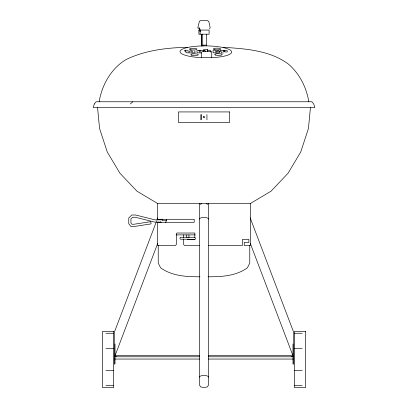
<?xml version="1.0" encoding="UTF-8"?>
<svg xmlns="http://www.w3.org/2000/svg" width="408" height="408" viewBox="0 0 408 408"><rect width="100%" height="100%" fill="white"/><g stroke="black" fill="none" stroke-linecap="round" stroke-linejoin="round"><path stroke-width="0.61" d="M199.099 51.122L199.109 50.393L199.186 50.908L200.68 50.908M201.649 57.666L201.725 52.04L202.394 51.566L211.064 51.566L211.798 52.04L211.721 57.666L201.649 57.666A25.831 5.947 0.5 0 1 183.87 48.527A25.831 5.947 0.5 0 1 226.802 48.527A25.831 5.947 0.5 0 1 211.721 57.666M207.279 50.531L207.284 49.802L207.351 50.25L210.737 50.363M207.351 51.102L207.356 50.373L207.529 51.52M207.82 50.49L207.82 49.715L203.327 49.715M310.427 107.651L308.438 128.494L300.737 152.006L288.058 173.252L271.024 191.199L250.461 203.464L157.539 203.464L136.976 191.199L119.942 173.252L107.263 152.006L99.562 128.494L97.573 107.651M99.149 101.771C101.949 84.803 111.211 68.355 126.276 59.451C145.182 50.342 166.755 47.69 187.558 47.303M209.676 28.902L210.135 27.652L208.937 21.971L208.61 21.267L206.861 20.4L201.134 20.4L199.385 21.267L197.865 27.652L198.319 28.902M156.448 221.462L114.271 332.459L114.271 364.043L115.02 364.043L115.02 343.995M156.896 220.279L157.799 217.903M115.02 355.74L157.656 243.535M165.556 222.753L166.459 220.376A4.498 0.903 20.8 0 1 162.216 219.8M160.441 222.294L160.609 221.84M195.177 239.216L195.794 238.241M130.346 103.969L132.824 101.771M200.104 204.306L201.751 203.699M223.151 51.173L224.624 51.173L224.737 51.954L226.879 51.954L227.343 51.842L227.236 51.127M162.236 220.861L162.083 219.014M196.891 50.424L203.204 50.526M212.991 50.424L214.572 50.25M220.672 50.98L220.085 51.02L221.065 51.107L221.34 52.963L223.416 52.963M206.509 45.12L202.766 45.12L202.904 46.181M202.771 45.696L201.526 45.696L201.526 34.19L201.348 46.181M223.064 47.303C245.264 48.69 269.708 50.301 288.206 63.954C299.503 73.44 306.434 87.353 308.851 101.771M184.686 50.25L188.057 50.25M220.677 50.25L227.241 50.398M205.005 50.444L203.322 50.444L204.964 50.531L205.132 51.658M216.786 50.908L215.286 50.908L215.21 50.393M185.808 50.98L184.681 50.98L185.819 51.066L186.074 52.795L192.403 52.963L195.06 52.795L194.794 50.98M191.051 50.98L189.552 50.98L189.73 52.188M223.166 50.98L225.037 50.98M216.811 51.393L219.433 51.393M199.181 51.949L200.848 51.949M215.281 51.949L216.949 51.949M201.379 52.963L197.125 52.79L196.886 51.153M161.328 219.856L154.943 219.856L135.594 215.006L131.774 215.006L128.765 217.974L128.765 223.722L130.897 226.511L134.033 226.511L150.94 223.916L151.113 223.36L150.623 221.692L133.875 224.262L131.947 224.262L130.937 222.936L130.937 218.938L132.641 217.255L135.339 217.255L154.683 222.105L161.328 222.105M176.062 234.896L195.274 234.896M195.177 237.267L180.438 237.267L179.846 238.241L180.438 239.216L188.618 239.216M187.405 239.425L194.846 239.425M188.935 239.537L194.825 239.537M199.568 245.422L184.452 245.422L183.666 244.565L183.666 239.129M208.432 245.422L242.413 245.422L242.413 239.425L248.88 239.425L248.88 242.423L244.239 242.423L244.239 245.422L250.461 245.422L250.461 203.464M199.961 276.762C186.497 276.905 171.845 275.992 160.594 267.811L158.233 263.027L158.233 245.524M208.039 276.762C221.503 276.905 236.156 275.992 247.406 267.811L249.767 263.027L249.767 245.524M105.937 333.254L113.623 333.254M294.479 333.254L302.165 333.254M105.937 348.611L113.623 348.611M294.479 348.611L302.165 348.611M199.742 355.659L116.051 355.659L116.051 356.786M208.228 355.659L291.893 355.659L291.893 356.786M114.908 356.786L199.742 356.786M208.228 356.786L293.092 356.786M114.908 359.05L199.548 359.05M208.452 359.05L293.092 359.05M105.937 370.326L113.623 370.326M294.479 370.326L302.165 370.326M105.937 385.682L113.623 385.682M294.479 385.682L302.165 385.682M217.194 50.25L219.305 50.526M206.249 203.699L207.896 204.306M200.532 31.38L199.379 30.906L198.89 30.07L198.89 34.19L209.105 34.19L209.105 30.07L200.129 30.07L200.129 34.19M186.13 234.896L187.022 237.645M200.19 30.059L198.997 27.652L200.328 30.906M160.436 219.295L160.609 219.749M250.201 217.903L293.729 332.459L293.729 364.043L292.98 364.043L292.98 343.995M250.344 243.535L292.98 355.74M219.3 51.255L219.376 51.765M219.428 52.122L219.514 52.724L217.479 52.963L213.231 52.79L212.986 51.153M210.732 51.092L210.9 52.224M203.199 51.255L203.271 51.765M192.545 50.98L192.724 52.188M191.056 50.25L191.321 52.066M188.052 50.98L188.231 52.188M208.498 203.464L208.498 385.121L207.356 386.881L204 387.6L200.644 386.881L199.502 385.121L199.502 203.464M206.938 114.551L206.938 119.799M206.509 34.19L206.468 45.696M202.725 34.19L202.725 45.696M194.825 237.798L194.846 233.024L176.853 233.024L176.389 233.498L176.389 244.361L175.547 245.422L157.539 245.422L157.539 222.294L194.203 222.294L194.203 219.295L157.539 219.295L157.539 203.464M188.935 234.896L188.935 237.798M183.666 234.896L183.666 237.92M166.658 219.616L166.658 220.861M114.373 359.015L114.373 359.922M199.502 219.086A4.498 1.663 0 0 1 204 217.418A4.498 1.663 0 0 1 208.498 219.086M199.502 377.114A4.498 1.663 0 0 1 204 375.452A4.498 1.663 0 0 1 208.498 377.114M201.073 114.551L201.062 119.799L201.073 114.551M94.289 103.969L93.157 107.544L314.843 107.544L313.711 103.969L311.942 101.771L96.058 101.771L94.289 103.969M203.47 116.647L203.47 117.703L204.53 117.703L204.53 116.647L203.47 116.647M229.602 111.93L178.449 111.93L178.449 122.42L229.602 122.42L229.602 111.93M113.623 331.337L102.566 331.337L102.566 387.6L113.623 387.6L113.623 331.337M305.541 331.337L294.479 331.337L294.479 387.6L305.541 387.6L305.541 331.337M191.689 55.172A3.748 0.862 0.5 0 0 198.089 54.978A3.748 0.862 0.5 0 0 193.968 53.79A3.748 0.862 0.5 0 0 191.689 55.172M215.536 55.044A3.748 0.862 0.5 0 0 221.942 54.85A3.748 0.862 0.5 0 0 217.816 53.662A3.748 0.862 0.5 0 0 215.536 55.044M190.322 49.674A3.748 0.862 0.5 0 0 196.722 49.475A3.748 0.862 0.5 0 0 192.601 48.292A3.748 0.862 0.5 0 0 190.322 49.674M214.169 49.547A3.748 0.862 0.5 0 0 220.575 49.348A3.748 0.862 0.5 0 0 216.449 48.164A3.748 0.862 0.5 0 0 214.169 49.547"/></g></svg>
